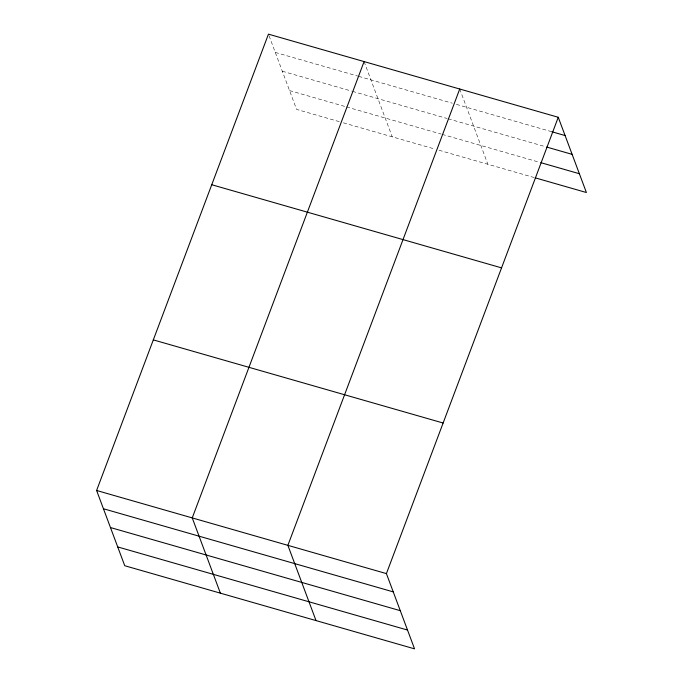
<?xml version="1.0" encoding="UTF-8"?>
<svg xmlns="http://www.w3.org/2000/svg" width="683" height="683" viewBox="0 0 683 683"><rect width="100%" height="100%" fill="white"/><g stroke="black" fill="none" stroke-linecap="round" stroke-linejoin="round"><path stroke-width="0.51" stroke-dasharray="3.42 2.56" d="M275.283 52.429L357.696 76.061M358.712 76.359L452.317 103.201M456.389 104.371L551.89 131.768M282.318 71.22L351.497 91.07M352.513 91.36L447.134 118.501M448.15 118.791L545.708 146.777M289.558 90.591L345.513 106.642M346.529 106.932L441.15 134.073M442.166 134.372L539.749 162.358M339.314 121.651L296.584 109.391L268.453 34.15M343.387 122.82L434.951 149.082M439.024 150.251L534.584 177.665M459.727 89.012L487.858 164.262M364.09 61.581L392.221 136.822"/><path stroke-width="1.02" d="M558.259 117.28L386.416 573.609L414.547 648.85L124.741 565.72L96.602 490.479L268.453 34.15L558.259 117.28L586.398 192.521L535.6 177.956M364.09 61.581L192.239 517.91L220.378 593.151M459.727 89.012L287.876 545.341L316.016 620.582M551.89 131.768L565.097 135.558M546.724 147.067L572.123 154.358M540.765 162.648L579.363 173.721M211.747 184.734L501.553 267.873M153.316 339.886L443.122 423.016M96.602 490.479L386.416 573.609M103.44 508.75L393.246 591.879M110.467 527.549L400.272 610.679M117.707 546.921L407.52 630.05"/></g></svg>
